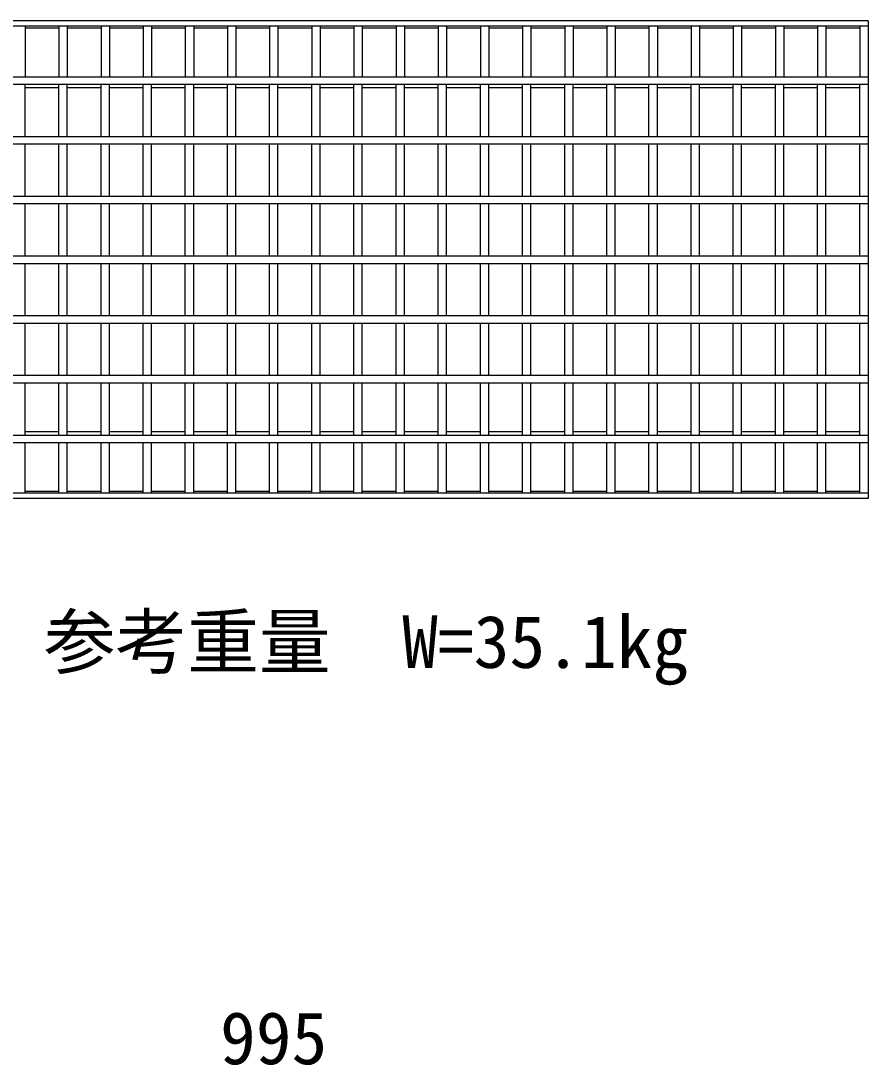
# Model space of a CAD drawing. Units: millimetres, scale not verified. Extents: x -16800 to 16800, y -5940 to 5940.
# Drawn here: x -14851 to -14142, y -4287 to -3413 of the extents above; entities that cross this region are included whole.
import ezdxf
from ezdxf.enums import TextEntityAlignment as Align

# ---------------------------------------------------------------- set-up
doc = ezdxf.new("R2010")
doc.units = ezdxf.units.MM
doc.header["$LTSCALE"] = 20
doc.layers.add('0-0_DIM', color=7, linetype='Continuous', lineweight=25)
doc.layers.add('0-2_HATCH', color=6, linetype='Continuous', lineweight=25)
doc.styles.add('ＭＳ ゴシック', font='')
doc.styles.get('ＭＳ ゴシック').set_extended_font_data('MS Gothic')

msp = doc.modelspace()

# ---------------------------------------------------------------- linework, layer by layer
at = {"layer": '0-2_HATCH'}
for p, q in [((-14142.13, -3412.67), (-15137.13, -3412.67)), ((-14142.13, -3417.17), (-15137.13, -3417.17)), ((-14847.85, -3417.17), (-14847.85, -3459.67)), ((-14819.56, -3417.17), (-14819.56, -3459.67)), ((-14812.56, -3417.17), (-14812.56, -3459.67)), ((-14784.28, -3417.17), (-14784.28, -3459.67)), ((-14777.28, -3417.17), (-14777.28, -3459.67)), ((-14748.99, -3417.17), (-14748.99, -3459.67)), ((-14741.99, -3417.17), (-14741.99, -3459.67)), ((-14713.71, -3417.17), (-14713.71, -3459.67)), ((-14706.71, -3417.17), (-14706.71, -3459.67)), ((-14678.42, -3417.17), (-14678.42, -3459.67)), ((-14671.42, -3417.17), (-14671.42, -3459.67)), ((-14643.13, -3417.17), (-14643.13, -3459.67)), ((-14636.13, -3417.17), (-14636.13, -3459.67)), ((-14607.85, -3417.17), (-14607.85, -3459.67)), ((-14600.85, -3417.17), (-14600.85, -3459.67)), ((-14572.56, -3417.17), (-14572.56, -3459.67)), ((-14565.56, -3417.17), (-14565.56, -3459.67)), ((-14537.28, -3417.17), (-14537.28, -3459.67)), ((-14530.28, -3417.17), (-14530.28, -3459.67)), ((-14501.99, -3417.17), (-14501.99, -3459.67)), ((-14494.99, -3417.17), (-14494.99, -3459.67)), ((-14466.71, -3417.17), (-14466.71, -3459.67)), ((-14459.71, -3417.17), (-14459.71, -3459.67)), ((-14431.42, -3417.17), (-14431.42, -3459.67)), ((-14424.42, -3417.17), (-14424.42, -3459.67)), ((-14396.13, -3417.17), (-14396.13, -3459.67)), ((-14389.13, -3417.17), (-14389.13, -3459.67)), ((-14360.85, -3417.17), (-14360.85, -3459.67)), ((-14353.85, -3417.17), (-14353.85, -3459.67)), ((-14325.56, -3417.17), (-14325.56, -3459.67)), ((-14318.56, -3417.17), (-14318.56, -3459.67)), ((-14290.28, -3417.17), (-14290.28, -3459.67)), ((-14283.28, -3417.17), (-14283.28, -3459.67)), ((-14254.99, -3417.17), (-14254.99, -3459.67)), ((-14247.99, -3417.17), (-14247.99, -3459.67)), ((-14219.71, -3417.17), (-14219.71, -3459.67)), ((-14212.71, -3417.17), (-14212.71, -3459.67)), ((-14184.42, -3417.17), (-14184.42, -3459.67)), ((-14177.42, -3417.17), (-14177.42, -3459.67)), ((-14149.13, -3417.17), (-14149.13, -3459.67)), ((-14142.13, -3412.67), (-14142.13, -3812.67)), ((-14819.56, -3418.67), (-14847.85, -3418.67)), ((-14784.28, -3418.67), (-14812.56, -3418.67)), ((-14748.99, -3418.67), (-14777.28, -3418.67)), ((-14713.71, -3418.67), (-14741.99, -3418.67)), ((-14678.42, -3418.67), (-14706.71, -3418.67)), ((-14643.13, -3418.67), (-14671.42, -3418.67)), ((-14607.85, -3418.67), (-14636.13, -3418.67)), ((-14572.56, -3418.67), (-14600.85, -3418.67)), ((-14537.28, -3418.67), (-14565.56, -3418.67)), ((-14501.99, -3418.67), (-14530.28, -3418.67)), ((-14466.71, -3418.67), (-14494.99, -3418.67)), ((-14431.42, -3418.67), (-14459.71, -3418.67)), ((-14396.13, -3418.67), (-14424.42, -3418.67)), ((-14360.85, -3418.67), (-14389.13, -3418.67)), ((-14325.56, -3418.67), (-14353.85, -3418.67)), ((-14290.28, -3418.67), (-14318.56, -3418.67)), ((-14254.99, -3418.67), (-14283.28, -3418.67)), ((-14219.71, -3418.67), (-14247.99, -3418.67)), ((-14184.42, -3418.67), (-14212.71, -3418.67)), ((-14149.13, -3418.67), (-14177.42, -3418.67)), ((-14142.13, -3459.67), (-15137.13, -3459.67)), ((-15137.13, -3465.67), (-14142.13, -3465.67)), ((-14847.85, -3509.67), (-14847.85, -3465.67)), ((-14819.56, -3468.67), (-14847.85, -3468.67)), ((-14819.56, -3509.67), (-14819.56, -3465.67)), ((-14812.56, -3509.67), (-14812.56, -3465.67)), ((-14784.28, -3468.67), (-14812.56, -3468.67)), ((-14784.28, -3509.67), (-14784.28, -3465.67)), ((-14777.28, -3509.67), (-14777.28, -3465.67)), ((-14748.99, -3468.67), (-14777.28, -3468.67)), ((-14748.99, -3509.67), (-14748.99, -3465.67)), ((-14741.99, -3509.67), (-14741.99, -3465.67)), ((-14713.71, -3468.67), (-14741.99, -3468.67)), ((-14713.71, -3509.67), (-14713.71, -3465.67)), ((-14706.71, -3509.67), (-14706.71, -3465.67)), ((-14678.42, -3468.67), (-14706.71, -3468.67)), ((-14678.42, -3509.67), (-14678.42, -3465.67)), ((-14671.42, -3509.67), (-14671.42, -3465.67)), ((-14643.13, -3468.67), (-14671.42, -3468.67)), ((-14643.13, -3509.67), (-14643.13, -3465.67)), ((-14636.13, -3509.67), (-14636.13, -3465.67)), ((-14607.85, -3468.67), (-14636.13, -3468.67)), ((-14607.85, -3509.67), (-14607.85, -3465.67)), ((-14600.85, -3509.67), (-14600.85, -3465.67)), ((-14572.56, -3468.67), (-14600.85, -3468.67)), ((-14572.56, -3509.67), (-14572.56, -3465.67)), ((-14565.56, -3509.67), (-14565.56, -3465.67)), ((-14537.28, -3468.67), (-14565.56, -3468.67)), ((-14537.28, -3509.67), (-14537.28, -3465.67)), ((-14530.28, -3509.67), (-14530.28, -3465.67)), ((-14501.99, -3468.67), (-14530.28, -3468.67)), ((-14501.99, -3509.67), (-14501.99, -3465.67)), ((-14494.99, -3509.67), (-14494.99, -3465.67)), ((-14466.71, -3468.67), (-14494.99, -3468.67)), ((-14466.71, -3509.67), (-14466.71, -3465.67)), ((-14459.71, -3509.67), (-14459.71, -3465.67)), ((-14431.42, -3468.67), (-14459.71, -3468.67)), ((-14431.42, -3509.67), (-14431.42, -3465.67)), ((-14424.42, -3509.67), (-14424.42, -3465.67)), ((-14396.13, -3468.67), (-14424.42, -3468.67)), ((-14396.13, -3509.67), (-14396.13, -3465.67)), ((-14389.13, -3509.67), (-14389.13, -3465.67)), ((-14360.85, -3468.67), (-14389.13, -3468.67)), ((-14360.85, -3509.67), (-14360.85, -3465.67)), ((-14353.85, -3509.67), (-14353.85, -3465.67)), ((-14325.56, -3468.67), (-14353.85, -3468.67)), ((-14325.56, -3509.67), (-14325.56, -3465.67)), ((-14318.56, -3509.67), (-14318.56, -3465.67)), ((-14290.28, -3468.67), (-14318.56, -3468.67)), ((-14290.28, -3509.67), (-14290.28, -3465.67)), ((-14283.28, -3509.67), (-14283.28, -3465.67)), ((-14254.99, -3468.67), (-14283.28, -3468.67)), ((-14254.99, -3509.67), (-14254.99, -3465.67)), ((-14247.99, -3509.67), (-14247.99, -3465.67)), ((-14219.71, -3468.67), (-14247.99, -3468.67)), ((-14219.71, -3509.67), (-14219.71, -3465.67)), ((-14212.71, -3509.67), (-14212.71, -3465.67)), ((-14184.42, -3468.67), (-14212.71, -3468.67)), ((-14184.42, -3509.67), (-14184.42, -3465.67)), ((-14177.42, -3509.67), (-14177.42, -3465.67)), ((-14149.13, -3468.67), (-14177.42, -3468.67)), ((-14149.13, -3509.67), (-14149.13, -3465.67)), ((-14142.13, -3509.67), (-15137.13, -3509.67)), ((-15137.13, -3515.67), (-14142.13, -3515.67)), ((-14847.85, -3559.67), (-14847.85, -3515.67)), ((-14819.56, -3559.67), (-14819.56, -3515.67)), ((-14812.56, -3559.67), (-14812.56, -3515.67)), ((-14784.28, -3559.67), (-14784.28, -3515.67)), ((-14777.28, -3559.67), (-14777.28, -3515.67)), ((-14748.99, -3559.67), (-14748.99, -3515.67)), ((-14741.99, -3559.67), (-14741.99, -3515.67)), ((-14713.71, -3559.67), (-14713.71, -3515.67)), ((-14706.71, -3559.67), (-14706.71, -3515.67)), ((-14678.42, -3559.67), (-14678.42, -3515.67)), ((-14671.42, -3559.67), (-14671.42, -3515.67)), ((-14643.13, -3559.67), (-14643.13, -3515.67)), ((-14636.13, -3559.67), (-14636.13, -3515.67)), ((-14607.85, -3559.67), (-14607.85, -3515.67)), ((-14600.85, -3559.67), (-14600.85, -3515.67)), ((-14572.56, -3559.67), (-14572.56, -3515.67)), ((-14565.56, -3559.67), (-14565.56, -3515.67)), ((-14537.28, -3559.67), (-14537.28, -3515.67)), ((-14530.28, -3559.67), (-14530.28, -3515.67)), ((-14501.99, -3559.67), (-14501.99, -3515.67)), ((-14494.99, -3559.67), (-14494.99, -3515.67)), ((-14466.71, -3559.67), (-14466.71, -3515.67)), ((-14459.71, -3559.67), (-14459.71, -3515.67)), ((-14431.42, -3559.67), (-14431.42, -3515.67)), ((-14424.42, -3559.67), (-14424.42, -3515.67)), ((-14396.13, -3559.67), (-14396.13, -3515.67)), ((-14389.13, -3559.67), (-14389.13, -3515.67)), ((-14360.85, -3559.67), (-14360.85, -3515.67)), ((-14353.85, -3559.67), (-14353.85, -3515.67)), ((-14325.56, -3559.67), (-14325.56, -3515.67)), ((-14318.56, -3559.67), (-14318.56, -3515.67)), ((-14290.28, -3559.67), (-14290.28, -3515.67)), ((-14283.28, -3559.67), (-14283.28, -3515.67)), ((-14254.99, -3559.67), (-14254.99, -3515.67)), ((-14247.99, -3559.67), (-14247.99, -3515.67)), ((-14219.71, -3559.67), (-14219.71, -3515.67)), ((-14212.71, -3559.67), (-14212.71, -3515.67)), ((-14184.42, -3559.67), (-14184.42, -3515.67)), ((-14177.42, -3559.67), (-14177.42, -3515.67)), ((-14149.13, -3559.67), (-14149.13, -3515.67)), ((-14142.13, -3559.67), (-15137.13, -3559.67)), ((-15137.13, -3565.67), (-14142.13, -3565.67)), ((-14847.85, -3609.67), (-14847.85, -3565.67)), ((-14819.56, -3609.67), (-14819.56, -3565.67)), ((-14812.56, -3609.67), (-14812.56, -3565.67)), ((-14784.28, -3609.67), (-14784.28, -3565.67)), ((-14777.28, -3609.67), (-14777.28, -3565.67)), ((-14748.99, -3609.67), (-14748.99, -3565.67)), ((-14741.99, -3609.67), (-14741.99, -3565.67)), ((-14713.71, -3609.67), (-14713.71, -3565.67)), ((-14706.71, -3609.67), (-14706.71, -3565.67)), ((-14678.42, -3609.67), (-14678.42, -3565.67)), ((-14671.42, -3609.67), (-14671.42, -3565.67)), ((-14643.13, -3609.67), (-14643.13, -3565.67)), ((-14636.13, -3609.67), (-14636.13, -3565.67)), ((-14607.85, -3609.67), (-14607.85, -3565.67)), ((-14600.85, -3609.67), (-14600.85, -3565.67)), ((-14572.56, -3609.67), (-14572.56, -3565.67)), ((-14565.56, -3609.67), (-14565.56, -3565.67)), ((-14537.28, -3609.67), (-14537.28, -3565.67)), ((-14530.28, -3609.67), (-14530.28, -3565.67)), ((-14501.99, -3609.67), (-14501.99, -3565.67)), ((-14494.99, -3609.67), (-14494.99, -3565.67)), ((-14466.71, -3609.67), (-14466.71, -3565.67)), ((-14459.71, -3609.67), (-14459.71, -3565.67)), ((-14431.42, -3609.67), (-14431.42, -3565.67)), ((-14424.42, -3609.67), (-14424.42, -3565.67)), ((-14396.13, -3609.67), (-14396.13, -3565.67)), ((-14389.13, -3609.67), (-14389.13, -3565.67)), ((-14360.85, -3609.67), (-14360.85, -3565.67)), ((-14353.85, -3609.67), (-14353.85, -3565.67)), ((-14325.56, -3609.67), (-14325.56, -3565.67)), ((-14318.56, -3609.67), (-14318.56, -3565.67)), ((-14290.28, -3609.67), (-14290.28, -3565.67)), ((-14283.28, -3609.67), (-14283.28, -3565.67)), ((-14254.99, -3609.67), (-14254.99, -3565.67)), ((-14247.99, -3609.67), (-14247.99, -3565.67)), ((-14219.71, -3609.67), (-14219.71, -3565.67)), ((-14212.71, -3609.67), (-14212.71, -3565.67)), ((-14184.42, -3609.67), (-14184.42, -3565.67)), ((-14177.42, -3609.67), (-14177.42, -3565.67)), ((-14149.13, -3609.67), (-14149.13, -3565.67)), ((-14142.13, -3609.67), (-15137.13, -3609.67)), ((-15137.13, -3615.67), (-14142.13, -3615.67)), ((-14847.85, -3659.67), (-14847.85, -3615.67)), ((-14819.56, -3659.67), (-14819.56, -3615.67)), ((-14812.56, -3659.67), (-14812.56, -3615.67)), ((-14784.28, -3659.67), (-14784.28, -3615.67)), ((-14777.28, -3659.67), (-14777.28, -3615.67)), ((-14748.99, -3659.67), (-14748.99, -3615.67)), ((-14741.99, -3659.67), (-14741.99, -3615.67)), ((-14713.71, -3659.67), (-14713.71, -3615.67)), ((-14706.71, -3659.67), (-14706.71, -3615.67)), ((-14678.42, -3659.67), (-14678.42, -3615.67)), ((-14671.42, -3659.67), (-14671.42, -3615.67)), ((-14643.13, -3659.67), (-14643.13, -3615.67)), ((-14636.13, -3659.67), (-14636.13, -3615.67)), ((-14607.85, -3659.67), (-14607.85, -3615.67)), ((-14600.85, -3659.67), (-14600.85, -3615.67)), ((-14572.56, -3659.67), (-14572.56, -3615.67)), ((-14565.56, -3659.67), (-14565.56, -3615.67)), ((-14537.28, -3659.67), (-14537.28, -3615.67)), ((-14530.28, -3659.67), (-14530.28, -3615.67)), ((-14501.99, -3659.67), (-14501.99, -3615.67)), ((-14494.99, -3659.67), (-14494.99, -3615.67)), ((-14466.71, -3659.67), (-14466.71, -3615.67)), ((-14459.71, -3659.67), (-14459.71, -3615.67)), ((-14431.42, -3659.67), (-14431.42, -3615.67)), ((-14424.42, -3659.67), (-14424.42, -3615.67)), ((-14396.13, -3659.67), (-14396.13, -3615.67)), ((-14389.13, -3659.67), (-14389.13, -3615.67)), ((-14360.85, -3659.67), (-14360.85, -3615.67)), ((-14353.85, -3659.67), (-14353.85, -3615.67)), ((-14325.56, -3659.67), (-14325.56, -3615.67)), ((-14318.56, -3659.67), (-14318.56, -3615.67)), ((-14290.28, -3659.67), (-14290.28, -3615.67)), ((-14283.28, -3659.67), (-14283.28, -3615.67)), ((-14254.99, -3659.67), (-14254.99, -3615.67)), ((-14247.99, -3659.67), (-14247.99, -3615.67)), ((-14219.71, -3659.67), (-14219.71, -3615.67)), ((-14212.71, -3659.67), (-14212.71, -3615.67)), ((-14184.42, -3659.67), (-14184.42, -3615.67)), ((-14177.42, -3659.67), (-14177.42, -3615.67)), ((-14149.13, -3659.67), (-14149.13, -3615.67)), ((-14142.13, -3659.67), (-15137.13, -3659.67)), ((-15137.13, -3665.67), (-14142.13, -3665.67)), ((-14847.85, -3709.67), (-14847.85, -3665.67)), ((-14819.56, -3709.67), (-14819.56, -3665.67)), ((-14812.56, -3709.67), (-14812.56, -3665.67)), ((-14784.28, -3709.67), (-14784.28, -3665.67)), ((-14777.28, -3709.67), (-14777.28, -3665.67)), ((-14748.99, -3709.67), (-14748.99, -3665.67)), ((-14741.99, -3709.67), (-14741.99, -3665.67)), ((-14713.71, -3709.67), (-14713.71, -3665.67)), ((-14706.71, -3709.67), (-14706.71, -3665.67)), ((-14678.42, -3709.67), (-14678.42, -3665.67)), ((-14671.42, -3709.67), (-14671.42, -3665.67)), ((-14643.13, -3709.67), (-14643.13, -3665.67)), ((-14636.13, -3709.67), (-14636.13, -3665.67)), ((-14607.85, -3709.67), (-14607.85, -3665.67)), ((-14600.85, -3709.67), (-14600.85, -3665.67)), ((-14572.56, -3709.67), (-14572.56, -3665.67)), ((-14565.56, -3709.67), (-14565.56, -3665.67)), ((-14537.28, -3709.67), (-14537.28, -3665.67)), ((-14530.28, -3709.67), (-14530.28, -3665.67)), ((-14501.99, -3709.67), (-14501.99, -3665.67)), ((-14494.99, -3709.67), (-14494.99, -3665.67)), ((-14466.71, -3709.67), (-14466.71, -3665.67)), ((-14459.71, -3709.67), (-14459.71, -3665.67)), ((-14431.42, -3709.67), (-14431.42, -3665.67)), ((-14424.42, -3709.67), (-14424.42, -3665.67)), ((-14396.13, -3709.67), (-14396.13, -3665.67)), ((-14389.13, -3709.67), (-14389.13, -3665.67)), ((-14360.85, -3709.67), (-14360.85, -3665.67)), ((-14353.85, -3709.67), (-14353.85, -3665.67)), ((-14325.56, -3709.67), (-14325.56, -3665.67)), ((-14318.56, -3709.67), (-14318.56, -3665.67)), ((-14290.28, -3709.67), (-14290.28, -3665.67)), ((-14283.28, -3709.67), (-14283.28, -3665.67)), ((-14254.99, -3709.67), (-14254.99, -3665.67)), ((-14247.99, -3709.67), (-14247.99, -3665.67)), ((-14219.71, -3709.67), (-14219.71, -3665.67)), ((-14212.71, -3709.67), (-14212.71, -3665.67)), ((-14184.42, -3709.67), (-14184.42, -3665.67)), ((-14177.42, -3709.67), (-14177.42, -3665.67)), ((-14149.13, -3709.67), (-14149.13, -3665.67)), ((-14142.13, -3709.67), (-15137.13, -3709.67)), ((-15137.13, -3715.67), (-14142.13, -3715.67)), ((-14847.85, -3759.67), (-14847.85, -3715.67)), ((-14819.56, -3759.67), (-14819.56, -3715.67)), ((-14812.56, -3759.67), (-14812.56, -3715.67)), ((-14784.28, -3759.67), (-14784.28, -3715.67)), ((-14777.28, -3759.67), (-14777.28, -3715.67)), ((-14748.99, -3759.67), (-14748.99, -3715.67)), ((-14741.99, -3759.67), (-14741.99, -3715.67)), ((-14713.71, -3759.67), (-14713.71, -3715.67)), ((-14706.71, -3759.67), (-14706.71, -3715.67)), ((-14678.42, -3759.67), (-14678.42, -3715.67)), ((-14671.42, -3759.67), (-14671.42, -3715.67)), ((-14643.13, -3759.67), (-14643.13, -3715.67)), ((-14636.13, -3759.67), (-14636.13, -3715.67)), ((-14607.85, -3759.67), (-14607.85, -3715.67)), ((-14600.85, -3759.67), (-14600.85, -3715.67)), ((-14572.56, -3759.67), (-14572.56, -3715.67)), ((-14565.56, -3759.67), (-14565.56, -3715.67)), ((-14537.28, -3759.67), (-14537.28, -3715.67)), ((-14530.28, -3759.67), (-14530.28, -3715.67)), ((-14501.99, -3759.67), (-14501.99, -3715.67)), ((-14494.99, -3759.67), (-14494.99, -3715.67)), ((-14466.71, -3759.67), (-14466.71, -3715.67)), ((-14459.71, -3759.67), (-14459.71, -3715.67)), ((-14431.42, -3759.67), (-14431.42, -3715.67)), ((-14424.42, -3759.67), (-14424.42, -3715.67)), ((-14396.13, -3759.67), (-14396.13, -3715.67)), ((-14389.13, -3759.67), (-14389.13, -3715.67)), ((-14360.85, -3759.67), (-14360.85, -3715.67)), ((-14353.85, -3759.67), (-14353.85, -3715.67)), ((-14325.56, -3759.67), (-14325.56, -3715.67)), ((-14318.56, -3759.67), (-14318.56, -3715.67)), ((-14290.28, -3759.67), (-14290.28, -3715.67)), ((-14283.28, -3759.67), (-14283.28, -3715.67)), ((-14254.99, -3759.67), (-14254.99, -3715.67)), ((-14247.99, -3759.67), (-14247.99, -3715.67)), ((-14219.71, -3759.67), (-14219.71, -3715.67)), ((-14212.71, -3759.67), (-14212.71, -3715.67)), ((-14184.42, -3759.67), (-14184.42, -3715.67)), ((-14177.42, -3759.67), (-14177.42, -3715.67)), ((-14149.13, -3759.67), (-14149.13, -3715.67)), ((-14819.56, -3756.67), (-14847.85, -3756.67)), ((-14784.28, -3756.67), (-14812.56, -3756.67)), ((-14748.99, -3756.67), (-14777.28, -3756.67)), ((-14713.71, -3756.67), (-14741.99, -3756.67)), ((-14678.42, -3756.67), (-14706.71, -3756.67)), ((-14643.13, -3756.67), (-14671.42, -3756.67)), ((-14607.85, -3756.67), (-14636.13, -3756.67)), ((-14572.56, -3756.67), (-14600.85, -3756.67)), ((-14537.28, -3756.67), (-14565.56, -3756.67)), ((-14501.99, -3756.67), (-14530.28, -3756.67)), ((-14466.71, -3756.67), (-14494.99, -3756.67)), ((-14431.42, -3756.67), (-14459.71, -3756.67)), ((-14396.13, -3756.67), (-14424.42, -3756.67)), ((-14360.85, -3756.67), (-14389.13, -3756.67)), ((-14325.56, -3756.67), (-14353.85, -3756.67)), ((-14290.28, -3756.67), (-14318.56, -3756.67)), ((-14254.99, -3756.67), (-14283.28, -3756.67)), ((-14219.71, -3756.67), (-14247.99, -3756.67)), ((-14184.42, -3756.67), (-14212.71, -3756.67)), ((-14149.13, -3756.67), (-14177.42, -3756.67)), ((-14142.13, -3759.67), (-15137.13, -3759.67)), ((-15137.13, -3765.67), (-14142.13, -3765.67)), ((-14847.85, -3808.17), (-14847.85, -3765.67)), ((-14819.56, -3808.17), (-14819.56, -3765.67)), ((-14812.56, -3808.17), (-14812.56, -3765.67)), ((-14784.28, -3808.17), (-14784.28, -3765.67)), ((-14777.28, -3808.17), (-14777.28, -3765.67)), ((-14748.99, -3808.17), (-14748.99, -3765.67)), ((-14741.99, -3808.17), (-14741.99, -3765.67)), ((-14713.71, -3808.17), (-14713.71, -3765.67)), ((-14706.71, -3808.17), (-14706.71, -3765.67)), ((-14678.42, -3808.17), (-14678.42, -3765.67)), ((-14671.42, -3808.17), (-14671.42, -3765.67)), ((-14643.13, -3808.17), (-14643.13, -3765.67)), ((-14636.13, -3808.17), (-14636.13, -3765.67)), ((-14607.85, -3808.17), (-14607.85, -3765.67)), ((-14600.85, -3808.17), (-14600.85, -3765.67)), ((-14572.56, -3808.17), (-14572.56, -3765.67)), ((-14565.56, -3808.17), (-14565.56, -3765.67)), ((-14537.28, -3808.17), (-14537.28, -3765.67)), ((-14530.28, -3808.17), (-14530.28, -3765.67)), ((-14501.99, -3808.17), (-14501.99, -3765.67)), ((-14494.99, -3808.17), (-14494.99, -3765.67)), ((-14466.71, -3808.17), (-14466.71, -3765.67)), ((-14459.71, -3808.17), (-14459.71, -3765.67)), ((-14431.42, -3808.17), (-14431.42, -3765.67)), ((-14424.42, -3808.17), (-14424.42, -3765.67)), ((-14396.13, -3808.17), (-14396.13, -3765.67)), ((-14389.13, -3808.17), (-14389.13, -3765.67)), ((-14360.85, -3808.17), (-14360.85, -3765.67)), ((-14353.85, -3808.17), (-14353.85, -3765.67)), ((-14325.56, -3808.17), (-14325.56, -3765.67)), ((-14318.56, -3808.17), (-14318.56, -3765.67)), ((-14290.28, -3808.17), (-14290.28, -3765.67)), ((-14283.28, -3808.17), (-14283.28, -3765.67)), ((-14254.99, -3808.17), (-14254.99, -3765.67)), ((-14247.99, -3808.17), (-14247.99, -3765.67)), ((-14219.71, -3808.17), (-14219.71, -3765.67)), ((-14212.71, -3808.17), (-14212.71, -3765.67)), ((-14184.42, -3808.17), (-14184.42, -3765.67)), ((-14177.42, -3808.17), (-14177.42, -3765.67)), ((-14149.13, -3808.17), (-14149.13, -3765.67)), ((-14142.13, -3808.17), (-15137.13, -3808.17)), ((-14819.56, -3806.67), (-14847.85, -3806.67)), ((-14784.28, -3806.67), (-14812.56, -3806.67)), ((-14748.99, -3806.67), (-14777.28, -3806.67)), ((-14713.71, -3806.67), (-14741.99, -3806.67)), ((-14678.42, -3806.67), (-14706.71, -3806.67)), ((-14643.13, -3806.67), (-14671.42, -3806.67)), ((-14607.85, -3806.67), (-14636.13, -3806.67)), ((-14572.56, -3806.67), (-14600.85, -3806.67)), ((-14537.28, -3806.67), (-14565.56, -3806.67)), ((-14501.99, -3806.67), (-14530.28, -3806.67)), ((-14466.71, -3806.67), (-14494.99, -3806.67)), ((-14431.42, -3806.67), (-14459.71, -3806.67)), ((-14396.13, -3806.67), (-14424.42, -3806.67)), ((-14360.85, -3806.67), (-14389.13, -3806.67)), ((-14325.56, -3806.67), (-14353.85, -3806.67)), ((-14290.28, -3806.67), (-14318.56, -3806.67)), ((-14254.99, -3806.67), (-14283.28, -3806.67)), ((-14219.71, -3806.67), (-14247.99, -3806.67)), ((-14184.42, -3806.67), (-14212.71, -3806.67)), ((-14149.13, -3806.67), (-14177.42, -3806.67)), ((-14142.13, -3812.67), (-15137.13, -3812.67))]:
    msp.add_line(p, q, dxfattribs=at)

# ---------------------------------------------------------------- texts
at = {"layer": '0-0_DIM', "style": 'ＭＳ ゴシック'}
for s, p in [('参考重量\u3000W=35.1kg', (-14832.15, -3967.6)), ('995', (-14684.63, -4299.4))]:
    msp.add_text(s, height=43.99, dxfattribs=at).set_placement(p, align=Align.BOTTOM_LEFT)

doc.saveas('drawing.dxf')
